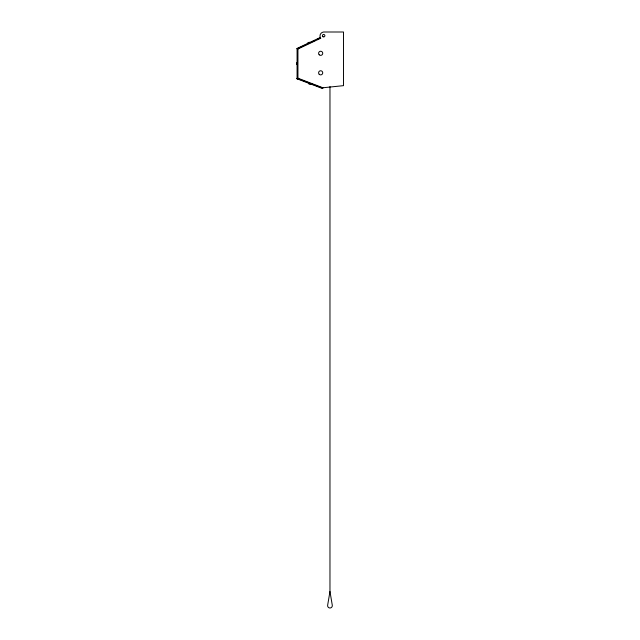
<?xml version="1.0" encoding="UTF-8"?>
<svg xmlns="http://www.w3.org/2000/svg" width="640" height="640" viewBox="0 0 640 640"><rect width="100%" height="100%" fill="white"/><g stroke="black" fill="none" stroke-linecap="round" stroke-linejoin="round"><path stroke-width="0.96" d="M329.968 591.528L327.68 605.024A2.368 2.368 0 0 0 329.968 608A2.368 2.368 0 0 0 332.248 605.024L329.968 591.528L329.968 86.576M297.488 78.952L297.08 78.408M320.656 38.232L320.328 37.648A4.016 4.016 0 0 1 323.656 32L343.512 32L343.512 85.656L322.912 87.768L322.608 88.568L297.08 78.792L297.08 48.456L320.304 37.48L320.664 38.256L297.936 49L297.08 48.456M297.64 78.568L297.08 78.792L297.488 78.408M297.08 78.792L297.936 78.208L297.936 49M307.696 42.944L309.304 42.192M298.376 48.304L315.2 40.352M316.944 39.528L320.48 37.856M297.936 78.208L322.912 87.768M298.568 78.92L322.752 88.184M308.8 83.912L310.456 84.552M320.328 37.648L320.64 38.2M296.488 62.736L296.488 64.512M297.592 48.672L297.08 48.864L297.416 48.296L297.592 48.672M323.04 36.768A1.232 1.232 0 0 0 324.888 35.704A1.232 1.232 0 0 0 323.04 34.632A1.232 1.232 0 0 0 323.04 36.768M319.2 54.768A2.072 2.072 0 0 0 322.664 53.84A2.072 2.072 0 0 0 320.128 51.304A2.072 2.072 0 0 0 319.2 54.768M319.2 74.288A2.072 2.072 0 0 0 322.664 73.36A2.072 2.072 0 0 0 320.128 70.824A2.072 2.072 0 0 0 319.2 74.288"/></g></svg>
